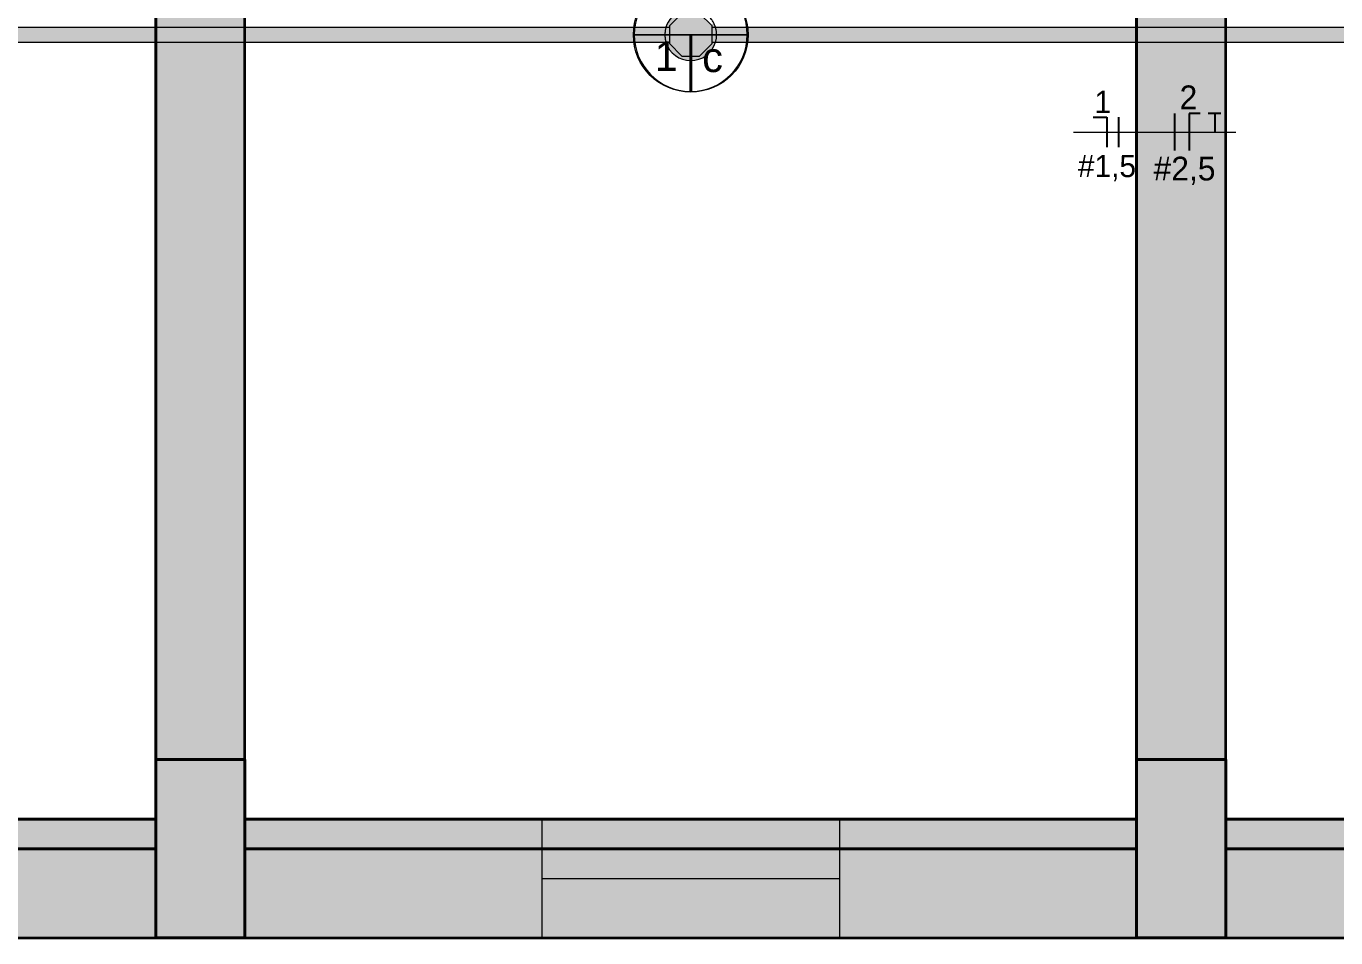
# Model space of a CAD drawing. Header units: metres. Extents: x 34 to 64.7, y -8.4 to 5.
# Drawn here: x 39.315 to 41.518, y 0 to 1.534 of the extents above; entities that cross this region are included whole.
import ezdxf

# ---------------------------------------------------------------- set-up
doc = ezdxf.new("R2010")
doc.units = ezdxf.units.M
doc.linetypes.add('Hidden 1_5', pattern=[0.0022, 0.0015, -0.0007])
for name, color, linetype, lineweight in [('A-COLS', 7, 'Continuous', 18), ('A-DETL', 7, 'Hidden 1_5', 18), ('ARQ-ELEV6', 7, 'Continuous', 18), ('ARQ-MOB', 7, 'Continuous', 18), ('ARQ-PAR', 7, 'Continuous', 18), ('Dispositivos elétricos', 7, 'Continuous', 70), ('E-LITE-EQPM-IDEN', 7, 'Continuous', 9), ('E-POWR-CNDT', 7, 'Continuous', 35), ('Identificadores de dispositivos elétricos', 7, 'Continuous', 9), ('S-BEAM', 7, 'Continuous', 18)]:
    doc.layers.add(name, color=color, linetype=linetype, lineweight=lineweight)
for name, color, linetype, lineweight, true_color in [('BASE ELETRICO__dwg', 7, 'Continuous', 18, 0x767676), ('Fase', 1, 'Continuous', 25, 0xff0000), ('Neutro', 5, 'Continuous', 25, 0x0000ff), ('Terra', 3, 'Continuous', 25, 0x00ff00)]:
    doc.layers.add(name, color=color, linetype=linetype, lineweight=lineweight, true_color=true_color)
doc.styles.add('Arial', font='arial.ttf', dxfattribs={"height": 0.05})
doc.styles.add('Century Gothic_1', font='GOTHIC.TTF', dxfattribs={"height": 0.04})
doc.styles.add('Century Gothic_2', font='GOTHIC.TTF', dxfattribs={"height": 0.0375})

# ---------------------------------------------------------------- blocks, each defined once
blk = doc.blocks.new('IFC_ifc-1-PLANTA BAIXA - TÉRREO')
at = {"layer": 'A-COLS', "lineweight": 5, "true_color": 0xdfb68e, "transparency": 33554685}
for points in [[(39.5326, 0), (39.6826, 0), (39.6826, 0.3), (39.5326, 0.3), (39.5326, 0.15)], [(41.3326, 0), (41.3326, 0.3), (41.1826, 0.3), (41.1826, 0)]]:
    blk.add_hatch(color=31, dxfattribs=at).paths.add_polyline_path(points)
at = {"layer": 'S-BEAM', "lineweight": 5, "true_color": 0xe6c9ab, "transparency": 33554675}
h = blk.add_hatch(color=9, dxfattribs=at)
h.paths.add_polyline_path([(39.5326, 0.3), (39.6826, 0.3), (39.6826, 1.5075), (39.5326, 1.5075), (39.5326, 1.1946)])
h.paths.add_polyline_path([(39.6826, 1.5325), (39.6826, 2.775), (39.5326, 2.775), (39.5326, 1.805), (39.5354, 1.805), (39.5354, 1.8095), (39.5384, 1.8095), (39.5384, 1.805), (39.5455, 1.805), (39.5455, 1.8055), (39.5697, 1.8055), (39.5697, 1.805), (39.5801, 1.8049), (39.5801, 1.7855), (39.5806, 1.7855), (39.5806, 1.7545), (39.5801, 1.7545), (39.5801, 1.735), (39.5697, 1.735), (39.5697, 1.7345), (39.5455, 1.7345), (39.5455, 1.735), (39.5384, 1.735), (39.5384, 1.7305), (39.5354, 1.7305), (39.5354, 1.735), (39.5326, 1.735), (39.5326, 1.5325), (39.6803, 1.5325)])
h = blk.add_hatch(color=9, dxfattribs=at)
h.paths.add_polyline_path([(41.3326, 0.3), (41.3326, 1.5075), (41.1826, 1.5075), (41.1826, 0.3)])
h.paths.add_polyline_path([(41.2648, 1.5325), (41.3326, 1.5325), (41.3326, 1.7), (41.3299, 1.7), (41.3299, 1.6955), (41.3269, 1.6955), (41.3269, 1.7), (41.3197, 1.7), (41.3197, 1.6995), (41.2955, 1.6995), (41.2955, 1.7), (41.2851, 1.7001), (41.2851, 1.7195), (41.2846, 1.7195), (41.2846, 1.7505), (41.2851, 1.7505), (41.2852, 1.77), (41.2955, 1.77), (41.2955, 1.7705), (41.2951, 1.7705), (41.2952, 1.8524), (41.2972, 1.8682), (41.3044, 1.8849), (41.3326, 1.9338), (41.3326, 2.775), (41.1826, 2.775), (41.1826, 1.5325)])
h.paths.add_polyline_path([(41.3326, 1.77), (41.3326, 1.8838), (41.3248, 1.8699), (41.3214, 1.8618), (41.3201, 1.8511), (41.3201, 1.7705), (41.3197, 1.7705), (41.3197, 1.77), (41.3269, 1.77), (41.3269, 1.7745), (41.3299, 1.7745), (41.3299, 1.77)])
h = blk.add_hatch(color=9, dxfattribs=at)
h.paths.add_polyline_path([(34.1826, 0.15), (39.5326, 0.15), (39.5326, 0.2), (37.6676, 0.2), (37.6676, 0.1972), (37.6721, 0.1972), (37.6721, 0.1942), (37.6676, 0.1942), (37.6676, 0.1871), (37.6681, 0.1871), (37.6681, 0.1629), (37.6676, 0.1629), (37.6675, 0.1525), (37.6481, 0.1525), (37.6481, 0.152), (37.6172, 0.152), (37.6172, 0.1525), (37.5976, 0.1525), (37.5976, 0.1629), (37.5972, 0.1629), (37.5972, 0.1625), (35.3681, 0.1625), (35.3681, 0.1629), (35.3676, 0.1629), (35.3675, 0.1525), (35.3481, 0.1525), (35.3481, 0.152), (35.3172, 0.152), (35.3172, 0.1525), (35.2976, 0.1526), (35.2976, 0.1629), (35.2972, 0.1629), (35.2972, 0.1871), (35.2976, 0.1871), (35.2976, 0.1942), (35.2932, 0.1942), (35.2932, 0.1972), (35.2976, 0.1972), (35.2976, 0.2), (34.1826, 0.2)])
h.paths.add_polyline_path([(37.5972, 0.1871), (37.5976, 0.1871), (37.5976, 0.1942), (37.5932, 0.1942), (37.5932, 0.1972), (37.5976, 0.1972), (37.5976, 0.2), (35.3676, 0.2), (35.3676, 0.1972), (35.3721, 0.1972), (35.3721, 0.1942), (35.3676, 0.1942), (35.3676, 0.1871), (35.3681, 0.1871), (35.3681, 0.1875), (37.5972, 0.1875)])
for points in [[(40.3141, 0.15), (41.1826, 0.15), (41.1826, 0.2), (39.6826, 0.2), (39.6826, 0.15)], [(42.3934, 0.15), (43.9326, 0.15), (43.9326, 0.2), (42.418, 0.2), (42.4176, 0.1986), (42.4176, 0.1972), (42.4221, 0.1972), (42.4221, 0.1942), (42.4176, 0.1942), (42.4176, 0.1871), (42.4181, 0.1871), (42.4181, 0.1629), (42.4176, 0.1629), (42.4175, 0.1525), (42.3981, 0.1525), (42.3981, 0.152), (42.3672, 0.152), (42.3672, 0.1525), (42.3476, 0.1526), (42.3476, 0.1629), (42.3472, 0.1629), (42.3472, 0.1871), (42.3476, 0.1871), (42.3476, 0.1942), (42.3432, 0.1942), (42.3432, 0.1972), (42.3476, 0.1972), (42.3476, 0.2), (41.3326, 0.2), (41.3326, 0.15), (42.3915, 0.15)], [(39.0466, 0), (39.5326, 0), (39.5326, 0.15), (34.1826, 0.15), (34.1826, 0), (37.779, 0)], [(39.6826, 0), (41.1826, 0), (41.1826, 0.15), (39.6826, 0.15)], [(42.8493, 0), (43.9326, 0), (43.9326, 0.15), (41.3326, 0.15), (41.3326, 0), (42.5324, 0)]]:
    blk.add_hatch(color=9, dxfattribs=at).paths.add_polyline_path(points)
at = {"layer": 'A-COLS', "color": 9, "lineweight": 35, "true_color": 0xe5c8aa}
for p, q in [((39.6826, 0.3), (39.5326, 0.3)), ((39.5326, 0.3), (39.5326, 0.15)), ((39.5326, 0.15), (39.5326, 0.3)), ((39.5326, 0.3), (39.6826, 0.3)), ((39.6826, 0.3), (39.5326, 0.3)), ((39.5326, 0.3), (39.5326, 0.15)), ((39.5326, 0.15), (39.5326, 0.3)), ((39.5326, 0.3), (39.6826, 0.3)), ((39.6826, 0.3), (39.5326, 0.3)), ((39.5326, 0.3), (39.6826, 0.3)), ((39.6826, 0.15), (39.6826, 0.3)), ((39.6826, 0.3), (39.6826, 0.15)), ((39.6826, 0.15), (39.6826, 0.3)), ((39.6826, 0.3), (39.6826, 0.15)), ((41.3326, 0.3), (41.1826, 0.3)), ((41.1826, 0.3), (41.1826, 0.15)), ((41.1826, 0.15), (41.1826, 0.3)), ((41.1826, 0.3), (41.3326, 0.3)), ((41.3326, 0.3), (41.1826, 0.3)), ((41.1826, 0.3), (41.1826, 0.15)), ((41.1826, 0.15), (41.1826, 0.3)), ((41.1826, 0.3), (41.3326, 0.3)), ((41.3326, 0.3), (41.1826, 0.3)), ((41.1826, 0.3), (41.3326, 0.3)), ((41.3326, 0.15), (41.3326, 0.3)), ((41.3326, 0.3), (41.3326, 0.15)), ((41.3326, 0.15), (41.3326, 0.3)), ((41.3326, 0.3), (41.3326, 0.15)), ((39.5326, 0.15), (39.5326, 0)), ((39.5326, 0), (39.5326, 0.15)), ((39.5326, 0.15), (39.5326, 0)), ((39.5326, 0), (39.5326, 0.15)), ((39.6826, 0), (39.6826, 0.15)), ((39.6826, 0.15), (39.6826, 0)), ((39.6826, 0), (39.6826, 0.15)), ((39.6826, 0.15), (39.6826, 0)), ((39.6826, 0), (39.6826, 0.15)), ((39.6826, 0.15), (39.6826, 0)), ((41.1826, 0.15), (41.1826, 0)), ((41.1826, 0), (41.1826, 0.15)), ((41.1826, 0.15), (41.1826, 0)), ((41.1826, 0), (41.1826, 0.15)), ((41.1826, 0.15), (41.1826, 0)), ((41.1826, 0), (41.1826, 0.15)), ((41.3326, 0), (41.3326, 0.15)), ((41.3326, 0.15), (41.3326, 0)), ((41.3326, 0), (41.3326, 0.15)), ((41.3326, 0.15), (41.3326, 0))]:
    blk.add_line(p, q, dxfattribs=at)
at = {"layer": 'A-COLS', "color": 31, "lineweight": 35, "true_color": 0xdeb58e}
for p, q in [((39.5326, 0.3), (39.5326, 0)), ((39.5326, 0), (39.5326, 0.3)), ((41.3326, 0), (41.3326, 0.3)), ((41.3326, 0.3), (41.3326, 0)), ((39.6826, 0), (39.5326, 0)), ((39.5326, 0), (39.6826, 0)), ((39.6826, 0), (39.5326, 0)), ((39.5326, 0), (39.6826, 0)), ((39.6826, 0), (39.5326, 0)), ((39.5326, 0), (39.6826, 0)), ((41.1826, 0), (41.3326, 0)), ((41.3326, 0), (41.1826, 0)), ((41.1826, 0), (41.3326, 0)), ((41.3326, 0), (41.1826, 0)), ((41.1826, 0), (41.3326, 0)), ((41.3326, 0), (41.1826, 0))]:
    blk.add_line(p, q, dxfattribs=at)
at = {"layer": 'A-COLS', "color": 252, "lineweight": 35, "true_color": 0x8e8e8e}
for p, q in [((39.6826, 0.3), (39.5326, 0.3)), ((39.5326, 0.3), (39.5326, 0)), ((39.6826, 0), (39.6826, 0.3)), ((41.3326, 0.3), (41.1826, 0.3)), ((41.1826, 0.3), (41.1826, 0)), ((41.3326, 0), (41.3326, 0.3)), ((39.5326, 0), (39.6826, 0)), ((41.1826, 0), (41.3326, 0))]:
    blk.add_line(p, q, dxfattribs=at)
at = {"layer": 'A-COLS', "color": 9, "lineweight": 35, "true_color": 0xe1c6a9}
for p, q in [((39.6826, 0.15), (39.6826, 0.3)), ((39.6826, 0.3), (39.6826, 0.15)), ((41.1826, 0.3), (41.1826, 0.15)), ((41.1826, 0.15), (41.1826, 0.3))]:
    blk.add_line(p, q, dxfattribs=at)
at = {"layer": 'S-BEAM', "color": 9, "lineweight": 35, "true_color": 0xe3c7ab}
for p, q in [((39.5326, 3.17), (39.5326, 0.3)), ((39.5326, 0.3), (39.5326, 3.17)), ((39.6826, 0.3), (39.6826, 3.17)), ((39.6826, 0.3), (39.6826, 3.17)), ((41.1826, 3.17), (41.1826, 0.3)), ((41.1826, 0.3), (41.1826, 3.17)), ((41.3326, 0.3), (41.3326, 3.17)), ((41.3326, 0.3), (41.3326, 3.17)), ((34.1826, 0.2), (39.5326, 0.2)), ((39.6826, 0.2), (41.1826, 0.2)), ((41.3326, 0.2), (43.9326, 0.2)), ((39.5326, 0.15), (34.1826, 0.15)), ((34.1826, 0.15), (39.5326, 0.15)), ((41.1826, 0.15), (39.6826, 0.15)), ((39.6826, 0.15), (41.1826, 0.15)), ((43.9326, 0.15), (41.3326, 0.15)), ((41.3326, 0.15), (43.9326, 0.15)), ((34.1826, 0), (39.5326, 0)), ((34.1826, 0), (39.5326, 0)), ((39.6826, 0), (41.1826, 0)), ((39.6826, 0), (41.1826, 0)), ((41.3326, 0), (43.9326, 0)), ((41.3326, 0), (43.9326, 0))]:
    blk.add_line(p, q, dxfattribs=at)
at = {"layer": 'S-BEAM', "color": 9, "lineweight": 35, "true_color": 0xe5c8ab}
for p, q in [((39.5326, 0.3), (39.5326, 3.17)), ((39.6826, 0.3), (39.6826, 3.17)), ((41.1826, 0.3), (41.1826, 3.17)), ((41.3326, 0.3), (41.3326, 3.17)), ((39.5326, 2.775), (39.5326, 0.3)), ((39.6826, 0.3), (39.6826, 2.775)), ((41.1826, 2.775), (41.1826, 0.3)), ((41.3326, 0.3), (41.3326, 2.775)), ((39.5326, 0.3), (39.5326, 2.7)), ((39.6826, 0.3), (39.6826, 2.7)), ((41.1826, 0.3), (41.1826, 2.7)), ((41.3326, 0.3), (41.3326, 2.7)), ((39.5326, 0.3), (39.6826, 0.3)), ((39.6826, 0.3), (39.5326, 0.3)), ((39.5326, 0.3), (39.6826, 0.3)), ((39.6826, 0.3), (39.5326, 0.3)), ((39.5326, 0.3), (39.6826, 0.3)), ((41.1826, 0.3), (41.3326, 0.3)), ((41.3326, 0.3), (41.1826, 0.3)), ((41.1826, 0.3), (41.3326, 0.3)), ((41.3326, 0.3), (41.1826, 0.3)), ((41.1826, 0.3), (41.3326, 0.3)), ((39.5326, 0.2), (39.5326, 0.15)), ((39.5326, 0.15), (39.5326, 0.2)), ((39.6826, 0.2), (39.6826, 0.15)), ((39.6826, 0.15), (39.6826, 0.2)), ((41.1826, 0.2), (41.1826, 0.15)), ((41.1826, 0.15), (41.1826, 0.2)), ((41.3326, 0.2), (41.3326, 0.15)), ((41.3326, 0.15), (41.3326, 0.2)), ((34.1826, 0.15), (39.5326, 0.15)), ((39.5326, 0.15), (39.5326, 0)), ((39.5326, 0), (39.5326, 0.15)), ((39.5326, 0.15), (39.5326, 0)), ((39.5326, 0), (39.5326, 0.15)), ((39.5326, 0), (39.5326, 0.15)), ((39.6826, 0.15), (39.6826, 0)), ((39.6826, 0), (39.6826, 0.15)), ((39.6826, 0.15), (39.6826, 0)), ((39.6826, 0), (39.6826, 0.15)), ((41.1826, 0.15), (39.6826, 0.15)), ((39.6826, 0.15), (41.1826, 0.15)), ((39.6826, 0.15), (39.6826, 0)), ((39.6826, 0), (39.6826, 0.15)), ((39.6826, 0.15), (41.1826, 0.15)), ((39.6826, 0.15), (39.6826, 0)), ((41.1826, 0.15), (41.1826, 0)), ((41.1826, 0), (41.1826, 0.15)), ((41.1826, 0.15), (41.1826, 0)), ((41.1826, 0), (41.1826, 0.15)), ((41.1826, 0.15), (41.1826, 0)), ((41.1826, 0), (41.1826, 0.15)), ((41.1826, 0), (41.1826, 0.15)), ((41.3326, 0.15), (41.3326, 0)), ((41.3326, 0), (41.3326, 0.15)), ((41.3326, 0.15), (41.3326, 0)), ((41.3326, 0), (41.3326, 0.15)), ((41.3326, 0.15), (43.9326, 0.15)), ((41.3326, 0.15), (41.3326, 0)), ((34.1826, 0), (39.5326, 0)), ((34.1826, 0), (39.5326, 0)), ((34.1826, 0), (39.5326, 0)), ((39.6826, 0), (41.1826, 0)), ((39.6826, 0), (41.1826, 0)), ((39.6826, 0), (41.1826, 0)), ((39.6826, 0), (41.1826, 0)), ((39.6826, 0), (41.1826, 0)), ((41.3326, 0), (43.9326, 0)), ((41.3326, 0), (43.9326, 0)), ((41.3326, 0), (43.9326, 0))]:
    blk.add_line(p, q, dxfattribs=at)
at = {"layer": 'S-BEAM', "color": 253, "lineweight": 35, "true_color": 0xababab}
for p, q in [((39.5326, 3.17), (39.5326, 0.3)), ((39.6826, 0.3), (39.6826, 3.17)), ((41.1826, 3.17), (41.1826, 0.3)), ((41.3326, 0.3), (41.3326, 3.17)), ((39.6826, 0.3), (39.5326, 0.3)), ((41.3326, 0.3), (41.1826, 0.3)), ((39.5326, 0.2), (34.1826, 0.2)), ((41.1826, 0.2), (39.6826, 0.2)), ((43.9326, 0.2), (41.3326, 0.2)), ((39.5326, 0.15), (34.1826, 0.15)), ((39.6826, 0), (39.6826, 0.15)), ((41.1826, 0.15), (39.6826, 0.15)), ((41.1826, 0.15), (41.1826, 0)), ((43.9326, 0.15), (41.3326, 0.15)), ((34.1826, 0), (39.5326, 0)), ((39.6826, 0), (41.1826, 0)), ((41.3326, 0), (43.9326, 0))]:
    blk.add_line(p, q, dxfattribs=at)
at = {"layer": 'S-BEAM', "color": 31, "lineweight": 35, "true_color": 0xdeb58e}
for p, q in [((39.5326, 0.15), (39.5326, 0)), ((41.3326, 0), (41.3326, 0.15))]:
    blk.add_line(p, q, dxfattribs=at)
blk = doc.blocks.new('BASE ELETRICO__dwg-8227098-PLANTA BAIXA - TÉRREO')
at = {"color": 252, "lineweight": 18, "true_color": 0x8e8e8e}
blk.add_line((40.1826, 0.1), (40.6826, 0.1), dxfattribs=at)
at = {"layer": 'ARQ-ELEV6', "color": 252, "true_color": 0x8e8e8e}
for p, q in [((40.1826, 0), (40.1826, 0.2)), ((40.6826, 0.2), (40.6826, 0))]:
    blk.add_line(p, q, dxfattribs=at)
at = {"layer": 'ARQ-MOB', "color": 252, "true_color": 0x8e8e8e}
for p, q in [((37.6971, 0.2), (39.5326, 0.2)), ((42.3182, 0.2), (41.3326, 0.2))]:
    blk.add_line(p, q, dxfattribs=at)
at = {"layer": 'ARQ-PAR', "color": 252, "true_color": 0x8e8e8e}
for p, q in [((39.5326, 0.2), (39.5326, 1.4825)), ((41.3326, 0.2), (41.3326, 1.4825)), ((33.9763, 0), (44.1168, 0))]:
    blk.add_line(p, q, dxfattribs=at)
at = {"layer": 'ARQ-PAR', "color": 252, "true_color": 0x8e8e8e, "flags": 128}
blk.add_lwpolyline([(41.1826, 1.4825), (41.1826, 0.2), (39.6826, 0.2), (39.6826, 1.4825)], dxfattribs=at)
blk = doc.blocks.new('PVC Corrugado Amarelo_Caixa de Octogonal 4x4 - PVC Corrugado Amarelo_Caixa de Octogonal 4x4-V21-PLANTA BAIXA - TÉRREO')
at = {"layer": 'Dispositivos elétricos', "linetype": 'Hidden 1_5', "lineweight": 18, "true_color": 0xffff00}
h = blk.add_hatch(color=2, dxfattribs=at)
h.paths.add_polyline_path([(0, -0.0435), (0.0121, -0.0417), (0.0218, -0.0377), (0.0308, -0.0308), (0.0377, -0.0217), (0.0415, -0.0125), (0.0358, -0.0125), (0.0358, -0.0148), (0.0148, -0.0358), (-0.0148, -0.0358), (-0.0358, -0.0148), (-0.0358, -0.0125), (-0.0415, -0.0125), (-0.0377, -0.0217), (-0.0308, -0.0308), (-0.0217, -0.0377), (-0.0113, -0.042), (-0.0032, -0.0431)])
h.paths.add_polyline_path([(-0.0415, 0.0125), (-0.0358, 0.0125), (-0.0358, 0.0148), (-0.0148, 0.0358), (0.0148, 0.0358), (0.0165, 0.0342), (0.0205, 0.0382), (0.0113, 0.042), (0, 0.0435), (-0.0121, 0.0417), (-0.0217, 0.0377), (-0.0308, 0.0308), (-0.0377, 0.0218), (-0.0393, 0.0179)])
h.paths.add_polyline_path([(0.04, 0.0125), (0.0415, 0.0125), (0.0382, 0.0205), (0.0342, 0.0165), (0.0358, 0.0148), (0.0358, 0.0125), (0.0381, 0.0125)])
blk.add_hatch(color=2, dxfattribs=at).paths.add_polyline_path([(0.0003, -0.0358), (0.0148, -0.0358), (0.0358, -0.0148), (0.0358, 0.0148), (0.0148, 0.0358), (-0.0148, 0.0358), (-0.0358, 0.0148), (-0.0358, -0.0148), (-0.0148, -0.0358)])
at = {"layer": 'A-DETL'}
for start, end in [(28.2907, 61.6802), (163.2907, 180), (180, 196.7093), (360, 16.7093), (343.2907, 360)]:
    blk.add_arc((0, 0), 0.0435, start, end, dxfattribs=at)
at = {"layer": 'Dispositivos elétricos', "lineweight": 18}
for p, q in [((-0.0148, 0.0358), (-0.0358, 0.0148)), ((0.0148, 0.0358), (-0.0148, 0.0358)), ((0.0358, 0.0148), (0.0148, 0.0358)), ((-0.0358, 0.0148), (-0.0358, -0.0148)), ((0.0358, -0.0148), (0.0358, 0.0148)), ((-0.0358, -0.0148), (-0.0148, -0.0358)), ((0.0148, -0.0358), (0.0358, -0.0148)), ((-0.0148, -0.0358), (0.0148, -0.0358))]:
    blk.add_line(p, q, dxfattribs=at)
for start, end in [(61.7457, 163.2252), (16.7748, 28.2252), (196.7748, 343.2252)]:
    blk.add_arc((0, 0), 0.0435, start, end, dxfattribs=at)
blk = doc.blocks.new('Tag de Luminárias de Teto 2 - Tag de Luminárias de Teto 2-3493498-PLANTA BAIXA - TÉRREO')
at = {"layer": 'E-LITE-EQPM-IDEN'}
for p, q in [((-0.003861, 0), (0.003861, 0)), ((-0.0038, 0.00001), (0.0038, 0.00001)), ((0, 0), (0, -0.003861)), ((-0.000039, -0.00001), (-0.0038, -0.00001)), ((-0.000039, -0.00381), (-0.000039, -0.00001)), ((0.000039, -0.00001), (0.000039, -0.00381)), ((0.0038, -0.00001), (0.000039, -0.00001))]:
    blk.add_line(p, q, dxfattribs=at)
blk.add_circle((0, 0), 0.003861, dxfattribs=at)
for centre, start, end in [((0, 0.00001), 360, 180), ((0, -0.00001), 180, 269.41101), ((0, -0.00001), 270.58899, 360)]:
    blk.add_arc(centre, 0.0038, start, end, dxfattribs=at)
blk = doc.blocks.new('Fiação_Tags Lighting Fixture - 1_ FN-3746626-PLANTA BAIXA - TÉRREO')
at = {"layer": 'E-LITE-EQPM-IDEN', "color": 5, "lineweight": 25, "true_color": 0x0000ff}
for p, q in [((-0.001283, -0.001642), (-0.000345, -0.001642)), ((-0.000345, -0.001642), (-0.000345, -0.003664))]:
    blk.add_line(p, q, dxfattribs=at)
at = {"layer": 'E-LITE-EQPM-IDEN', "color": 1, "lineweight": 25, "true_color": 0xff0000}
blk.add_line((0.000434, -0.001642), (0.000434, -0.003658), dxfattribs=at)
at = {"layer": 'E-LITE-EQPM-IDEN'}
blk.add_line((-0.002595, -0.002653), (0.002595, -0.002653), dxfattribs=at)
blk = doc.blocks.new('Fiação_PEX_Tags Eletrical Fixtures - 2_ FNT-4480792-PLANTA BAIXA - TÉRREO')
at = {"layer": 'Fase'}
blk.add_line((-0.000983, 0.00125), (-0.000983, -0.00125), dxfattribs=at)
at = {"layer": 'Identificadores de dispositivos elétricos'}
blk.add_line((-0.002569, 0), (0.003149, 0), dxfattribs=at)
at = {"layer": 'Neutro'}
for p, q in [((0.000017, 0.00125), (0.000017, -0.00125)), ((0.000017, 0.00125), (0.000017, -0.000772)), ((0.000759, 0.00125), (0.000017, 0.00125))]:
    blk.add_line(p, q, dxfattribs=at)
at = {"layer": 'Terra'}
for p, q in [((0.002149, 0.00125), (0.00129, 0.00125)), ((0.001746, 0.00125), (0.001746, 0))]:
    blk.add_line(p, q, dxfattribs=at)

msp = doc.modelspace()

# ---------------------------------------------------------------- hatches: boundary and pattern name
at = {"layer": 'E-POWR-CNDT', "lineweight": 5, "true_color": 0xffff00}
for points in [[(40.3968, 1.52), (40.3968, 1.5325), (38.1443, 1.5325), (38.1443, 1.52), (40.3934, 1.52)], [(42.1345, 1.52), (42.1345, 1.5325), (40.4684, 1.5325), (40.4684, 1.52), (42.1165, 1.52)], [(39.3635, 1.5075), (40.3968, 1.5077), (40.3968, 1.52), (38.1443, 1.52), (38.1443, 1.5075), (39.0466, 1.5075)], [(40.4684, 1.5075), (42.1345, 1.5077), (42.1345, 1.52), (40.4684, 1.52), (40.4684, 1.5077)]]:
    msp.add_hatch(color=2, dxfattribs=at).paths.add_polyline_path(points)

# ---------------------------------------------------------------- linework, layer by layer
at = {"layer": 'E-POWR-CNDT', "color": 57, "lineweight": 18, "true_color": 0x808040}
for p, q in [((40.3968, 1.5325), (38.1443, 1.5325)), ((42.1345, 1.5325), (40.4684, 1.5325)), ((38.1443, 1.5075), (40.3968, 1.5075)), ((40.4684, 1.5075), (42.1345, 1.5075))]:
    msp.add_line(p, q, dxfattribs=at)

# ---------------------------------------------------------------- block references
at = {"lineweight": 5}
msp.add_blockref('IFC_ifc-1-PLANTA BAIXA - TÉRREO', (0, 0), dxfattribs=at)
at = {"layer": 'A-DETL'}
msp.add_blockref('PVC Corrugado Amarelo_Caixa de Octogonal 4x4 - PVC Corrugado Amarelo_Caixa de Octogonal 4x4-V21-PLANTA BAIXA - TÉRREO', (40.4326, 1.52), dxfattribs=at)
at = {"layer": 'BASE ELETRICO__dwg', "color": 252, "true_color": 0x8e8e8e}
msp.add_blockref('BASE ELETRICO__dwg-8227098-PLANTA BAIXA - TÉRREO', (0, 0), dxfattribs=at)
at = {"layer": 'E-LITE-EQPM-IDEN', "xscale": 24.99999999999999, "yscale": 24.99999999999999, "zscale": 24.99999999999999}
for name, p in [('Tag de Luminárias de Teto 2 - Tag de Luminárias de Teto 2-3493498-PLANTA BAIXA - TÉRREO', (40.4326, 1.52)), ('Fiação_Tags Lighting Fixture - 1_ FN-3746626-PLANTA BAIXA - TÉRREO', (41.1414, 1.4225))]:
    msp.add_blockref(name, p, dxfattribs=at)
at = {"layer": 'Identificadores de dispositivos elétricos', "color": 1, "true_color": 0xff0000, "xscale": 24.99999999999999, "yscale": 24.99999999999999, "zscale": 24.99999999999999}
msp.add_blockref('Fiação_PEX_Tags Eletrical Fixtures - 2_ FNT-4480792-PLANTA BAIXA - TÉRREO', (41.2707, 1.3563), dxfattribs=at)

# ---------------------------------------------------------------- texts
at = {"layer": 'E-LITE-EQPM-IDEN', "attachment_point": 1}
for s, insert, char_height, width, style in [('1', (40.3719, 1.5092), 0.05, 0.048101, 'Arial'), ('c', (40.4518, 1.5072), 0.05, 0.044093, 'Arial'), ('1', (41.1116, 1.4258), 0.0375, 0.036076, 'Century Gothic_2'), ('#1,5', (41.084, 1.3179), 0.0375, 0.136287, 'Century Gothic_2')]:
    msp.add_mtext(s, dxfattribs=dict(at, insert=insert, char_height=char_height, width=width, style=style))
at = {"layer": 'Identificadores de dispositivos elétricos', "char_height": 0.04, "attachment_point": 1, "style": 'Century Gothic_1'}
for s, insert, width in [('2', (41.2549, 1.4347), 0.03808), ('#2,5', (41.2112, 1.3148), 0.144304)]:
    msp.add_mtext(s, dxfattribs=dict(at, insert=insert, width=width))

doc.saveas('drawing.dxf')
